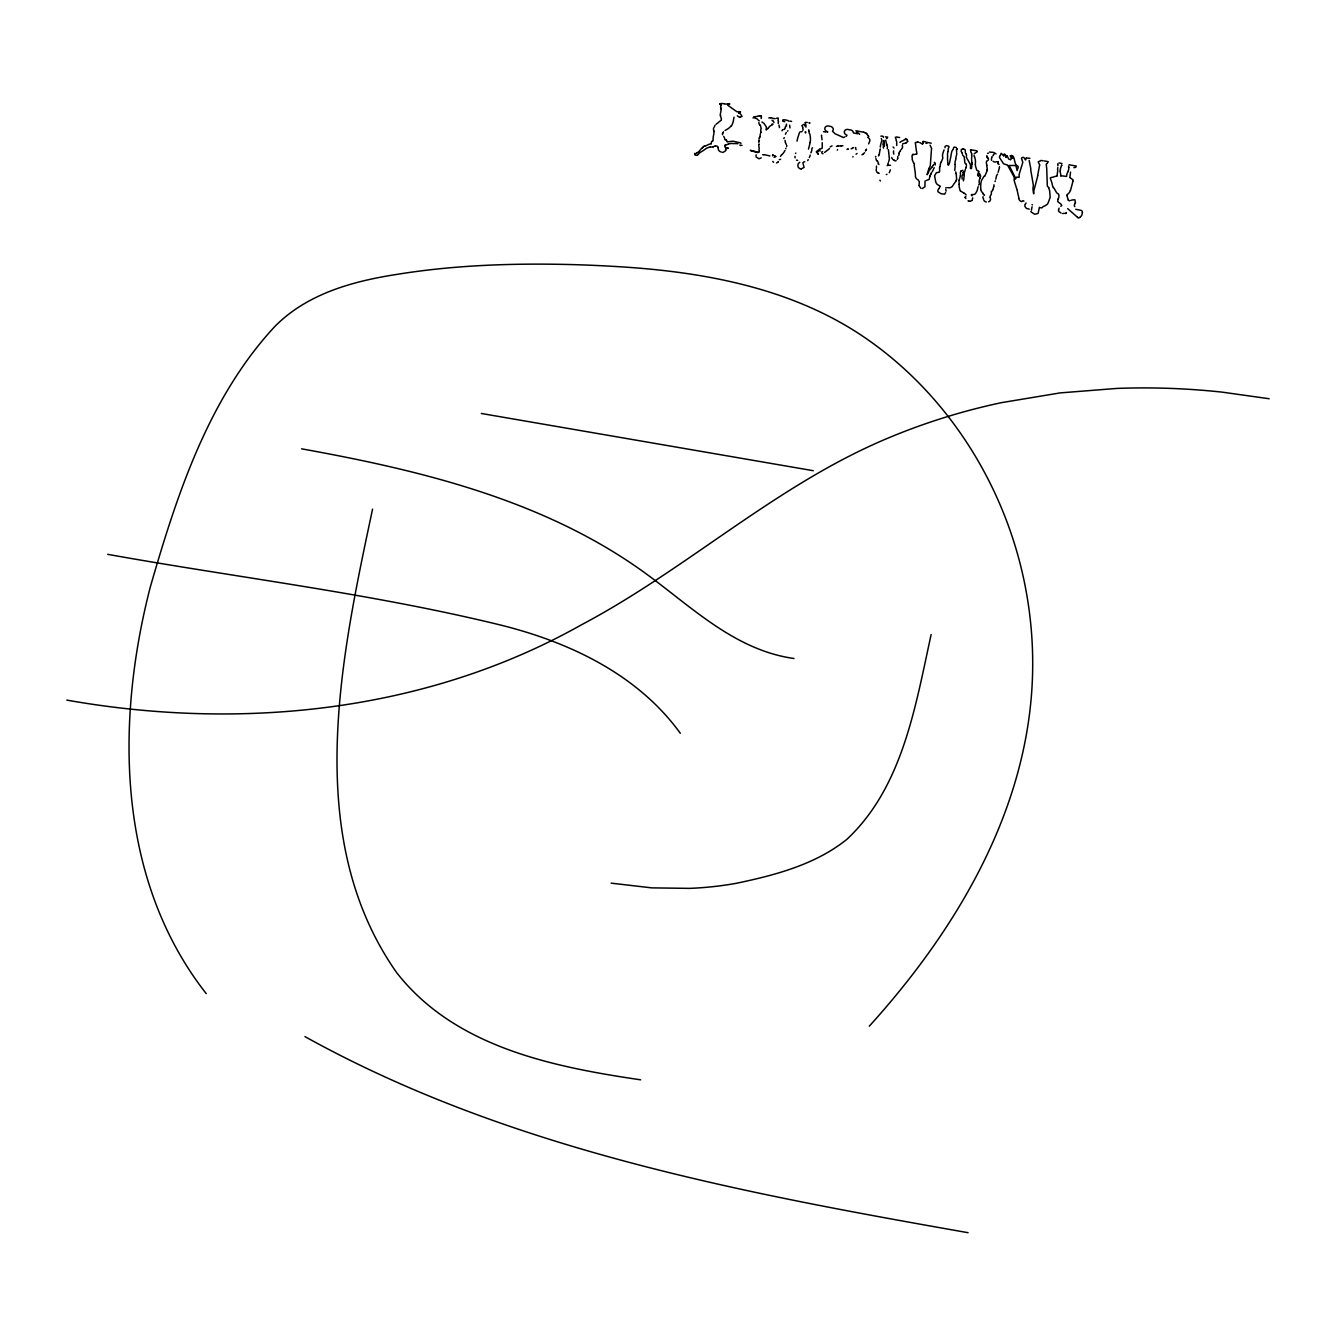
<?xml version="1.0" encoding="UTF-8"?>
<svg xmlns="http://www.w3.org/2000/svg" width="1336" height="1336" viewBox="0 0 1336 1336"><rect width="100%" height="100%" fill="white"/><g stroke="black" fill="none" stroke-linecap="round" stroke-linejoin="round"><path stroke-width="1.5" d="M805.241 122.728L805.458 123.831M897.809 156.462L897.775 158.416M932.829 165.998L931.943 167.05M964.241 157.581L964.425 158.951A8.15 6.88 18.1 0 1 964.492 159.736M995.804 179.174L996.589 175.55A14.379 12.124 19.7 0 1 997.224 174.599L997.641 174.064M962.204 179.141L962.154 178.122A2.973 2.522 18.6 0 1 962.003 177.504L962.003 176.97A11.506 9.736 18.2 0 0 962.02 176.536L962.003 175.985A1.737 1.47 18.5 0 1 962.087 175.367L962.421 175.166A2.522 2.121 18.4 0 0 962.972 174.615L963.139 174.231M960.317 176.235L959.749 178.072A12.258 10.371 18.1 0 1 959.565 178.957L959.164 179.842M914.125 164.996L915.11 171.609A6.496 5.494 17.4 0 0 915.21 172.311A3.49 2.956 17.2 0 1 915.277 172.995L915.527 177.187M964.759 171.91L964.759 171.843A5.144 4.342 18.6 0 1 964.842 171.258L964.859 171.192M782.712 120.941L783.247 121.359A5.945 5.027 13.4 0 0 784.366 121.509L784.816 121.593M842.899 145.674L841.546 145.874M1060.133 171.025L1060.383 170.073M1082.427 212.374L1082.427 212.307A2.889 2.438 21.7 0 0 1081.542 210.487L1075.764 209.284M917.598 141.867L918.583 142.134M980.707 189.862L981.442 191.248A8.283 6.997 19.3 0 0 982.712 192.952L982.962 193.085M883.43 147.094L883.43 147.294A4.509 3.824 16.3 0 0 883.48 148.129M1082.41 212.691L1082.41 212.624A12.241 10.321 21.5 0 1 1081.809 214.996L1081.692 215.346A7.899 6.647 21.6 0 1 1080.173 217.083M883.43 147.027L883.447 146.709A5.928 5.01 16.1 0 0 883.413 146.175L883.296 145.34A6.914 5.845 16.4 0 1 883.246 144.472L883.263 144.171M929.906 176.068L929.906 175.985A7.699 6.53 17.5 0 1 929.839 176.536L929.155 179.475L926.165 180.51M1058.646 209.852L1058.646 209.769A5.344 4.509 21 0 1 1058.563 210.337A2.288 1.937 21.2 0 0 1058.513 210.837A1.737 1.47 21.2 0 0 1059.047 211.639L1059.131 211.739A5.511 4.643 21.2 0 0 1059.982 212.29L1060.066 212.34A4.943 4.175 21.2 0 1 1060.634 212.708L1061.068 213.042M919.051 185.303L919.335 182.03A1.687 1.436 17.4 0 0 919.085 181.345L917.748 179.475M993.984 184.769L993.951 185.37A7.816 6.596 19.2 0 1 993.75 186.539M720.655 106.412L720.638 106.796A3.006 2.538 11.8 0 0 720.655 107.615M822.241 142.735L822.208 148.196L819.736 149.281M931.877 167.267L929.572 170.073A3.624 3.073 17.5 0 1 929.338 170.507A9.035 7.632 17.4 0 1 929.038 170.924L927.267 174.532M1068.082 199.849L1068.082 199.465A2.021 1.703 21.2 0 0 1068.032 198.68A2.806 2.355 21.3 0 1 1067.631 198.095L1067.514 197.494A3.757 3.156 21.1 0 0 1067.314 196.759L1067.23 196.626A2.338 1.971 21.2 0 1 1066.896 195.49L1066.946 195.49M780.608 159.268L779.222 159.719M789.943 127.972L789.943 127.421A2.755 2.338 13.6 0 0 789.793 126.469M1059.114 208.132L1058.58 209.418M727.769 103.957L729.823 103.974L728.22 104.943M880.274 149.014L880.274 148.981A4.158 3.524 16 0 1 880.157 149.749L880.073 149.999A11.055 9.352 16.5 0 0 879.923 150.567L879.355 153.59A7.281 6.179 16 0 1 879.005 154.692L878.854 155.026M1074.845 206.629L1074.261 205.694A4.008 3.373 21.6 0 1 1074.595 204.375L1074.628 204.274A8.684 7.315 21.7 0 1 1075.113 203.456M714.409 126.987L714.409 126.92A4.025 3.423 11.7 0 1 715.061 125.25M794.987 156.345L795.02 156.98A1.904 1.62 14 0 0 795.12 157.815M883.263 144.121L883.397 140.948M821.59 136.138L821.59 136.289A4.208 3.574 14.6 0 0 821.59 137.14A4.192 3.54 14.4 0 1 821.757 137.625L821.857 138.176A7.031 5.962 14.4 0 1 821.907 138.744A3.123 2.655 14.6 0 0 822.007 139.528L822.158 139.762M971.656 154.358L971.656 154.358A5.043 4.242 18.3 0 0 971.623 153.256M1011.285 155.393C1015.61 155.477 1013.389 164.963 1017.948 166.148A5.828 4.893 19.6 0 1 1018.115 167.551L1017.097 170.59L1016.028 165.948A4.96 4.175 19.6 0 0 1015.043 165.48L1009.114 165.514L1015.009 176.97A5.077 4.275 19.6 0 1 1015.16 177.688L1015.16 178.222M720.421 115.096L720.438 114.996A4.676 3.958 11.9 0 0 720.488 115.981M893.483 153.289L893.867 154.108M986.786 170.791L986.803 170.691A9.385 7.916 18.8 0 1 986.452 172.261L984.782 176.352M940.143 166.582L940.293 164.796A10.387 8.784 18.1 0 1 941.229 161.873M919.018 185.671L920.855 188.276M1060.433 170.006L1060.417 169.756A5.928 4.96 20.8 0 1 1060.367 169.188M955.791 158.683L955.824 158.316A14.896 12.558 18.5 0 1 956.142 156.629L956.376 155.727A8.317 7.014 17.9 0 0 956.726 153.289M721.223 109.435L720.471 113.493A7.732 6.546 11.9 0 0 720.338 114.545M980.474 175.601L979.705 173.864A7.298 6.162 18.8 0 0 978.971 173.229L978.703 173.096M1017.18 190.38L1018.299 195.574A27.405 23.213 19.5 0 1 1018.583 196.743L1018.8 198.079M805.842 131.98L805.825 132.08A14.212 12.041 14.5 0 0 805.742 132.782M1069.869 177.204L1070.57 172.027M894.318 160.353L894.586 160.671A1.703 1.436 16.6 0 0 896.122 160.671M1014.241 180.861L1016.779 188.994A22.495 19.038 19.5 0 1 1017.047 189.545L1017.18 189.829M1014.191 180.16L1014.224 177.187L1007.511 165.079A12.558 10.571 19.5 0 0 1006.91 164.879A15.882 13.393 19.5 0 0 1006.258 164.695A6.88 5.778 19.4 0 1 1005.741 164.528L1004.154 163.994A8.768 7.365 19.3 0 1 1003.486 163.693L999.328 157.247L1000.146 155.51M956.593 179.208L956.442 176.653A8.734 7.381 18.5 0 1 956.376 175.901L956.376 175.751A10.371 8.784 18.1 0 0 956.359 175.183A4.977 4.208 18.2 0 0 956.058 174.131A1.737 1.47 18.3 0 1 955.941 173.663M954.756 170.423L955.106 166.416A19.773 16.717 17.7 0 0 955.106 164.796L955.09 164.578M733.28 121.559L733.347 120.975A25.852 21.894 12.8 0 1 733.414 120.474L733.748 118.537A8.066 6.83 12.3 0 1 734.032 117.368L734.115 117.267M952.785 149.966L952.067 150.918A5.294 4.459 18.1 0 0 951.783 151.603L951.165 154.408A7.882 6.63 18.2 0 0 951.098 155.36L949.445 163.309M935.117 165.013L935.133 164.946A8.367 7.081 17.9 0 1 935.367 163.743L935.4 163.71M1057.761 163.743L1057.745 163.794A1.971 1.653 20.6 0 0 1057.761 164.512M1066.996 195.24L1066.996 195.19A1.987 1.67 21.2 0 1 1067.314 194.304L1067.598 194.254A9.769 8.216 20.9 0 0 1070.353 190.463M784.833 128.223L784.833 128.306A3.657 3.09 13.4 0 1 784.382 129.458M905.29 138.977L905.691 138.593A1.703 1.436 16.7 0 1 907.06 139.862M725.632 149.899L725.648 148.647L727.97 148.246M893.634 150.901L893.533 151.686A4.158 3.524 16.6 0 0 893.533 152.772M959.098 184.335L959.198 183.516A3.474 2.939 18.4 0 0 959.148 183.015L958.931 180.36M1007.311 155.978L1005.808 155.41M797.041 141.148L797.091 140.864A15.932 13.51 14.4 0 1 797.241 140.013L797.559 138.727A25.467 21.593 14.6 0 1 797.909 137.474L799.112 133.65A6.88 5.828 14.1 0 1 800.281 131.713L800.331 131.696M827.318 132.464L827.752 131.746A3.423 2.906 14.7 0 1 824.913 127.889A3.423 2.906 14.7 0 1 829.456 126.235A3.423 2.906 14.7 0 1 832.478 131.279L834.132 132.765A3.841 3.24 14.9 0 0 834.933 133.683L843.5 137.541L844.886 136.923M1057.828 167.451L1057.561 169.238M759.165 139.028L759.299 138.109M913.123 154.776L916.713 153.924M917.582 142.084L915.795 142.601M978.152 186.656L977.752 188.025A8.333 7.047 19.2 0 0 977.601 188.71L977.551 189.094A13.51 11.439 18.6 0 1 976.583 191.716L975.414 193.67A2.989 2.522 18.9 0 1 973.894 194.471L972.558 194.522A7.849 6.663 19.1 0 0 971.656 194.622L971.422 194.655M805.925 127.171L805.942 127.07A4.659 3.941 13.9 0 0 805.975 126.102A4.258 3.607 14.2 0 1 805.825 125.567L805.792 125.35M978.086 174.966L978.069 175.033A5.695 4.81 19 0 0 978.019 175.5M779.523 126.786L779.305 127.688M978.002 175.834L977.585 175.033A5.661 4.793 18.7 0 0 977.785 174.532L977.885 174.047A8.383 7.064 19 0 1 978.553 172.21A1.77 1.503 18.8 0 0 978.82 171.342M1005.741 155.544C1007.478 161.739 1004.087 150.467 1004.021 155.026M756.126 154.792L756.009 155.894M923.009 141.382L926.115 141.967M880.441 146.041L880.374 146.459A8.083 6.83 16.3 0 0 880.307 147.11M1015.26 179.224L1016.395 177.454M880.491 145.691L880.624 144.923A14.245 12.041 16.5 0 1 880.758 144.371L881.793 140.547M931.225 143.202L927.351 142.401M1072.841 181.162L1072.775 181.596A36.172 30.394 20.2 0 1 1072.324 183.65L1070.871 189.111A28.423 23.898 20.5 0 1 1070.537 190.28L1070.47 190.497M810.501 139.829L810.034 142.551M786.47 124.164L786.47 124.114A2.588 2.188 13.6 0 0 786.42 124.849M809.967 142.935L809.616 144.839A18.504 15.698 13.8 0 1 809.466 145.407L808.497 149.064M966.496 165.53L966.112 167.184A3.641 3.073 18.4 0 1 966.028 167.651M1047.19 163.376L1048.242 161.673L1044.435 160.938M759.032 152.404L759.082 151.436M902.385 145.023L902.351 145.223A2.121 1.787 16.7 0 0 902.385 145.707L902.451 146.676M866.463 149.081L865.995 150.216M899.946 151.352L900.748 149.983M963.857 172.01L963.507 172.945M998.109 172.311L999.412 167.818M804.99 124.916L804.94 125.15A6.062 5.127 13.9 0 1 804.74 125.834M895.304 137.224L896.289 139.996A7.098 5.995 16.7 0 0 896.322 140.497M931.142 634.55C915.444 705.892 902.869 786.787 847.024 839.208C815.595 864.542 775.231 875.147 736.437 883.28A321.508 296.191 12.7 0 1 689.677 888.373L651.768 887.872L611.17 883.146M865.494 151.102L865.544 150.901A1.687 1.436 15.8 0 1 865.828 150.183M723.411 131.796L723.327 132.264A1.837 1.553 11.8 0 1 722.993 133.016L722.86 133.082M965.126 170.273L965.177 170.089A2.956 2.488 18.4 0 0 965.243 169.538M977.267 151.836L975.614 152.721A1.937 1.637 18.5 0 1 974.712 153.323L974.228 153.74M372.56 509.133C340.847 658.364 301.886 837.488 396.575 972.524C454.657 1047.073 552.286 1066.796 640.612 1079.822M1057.945 199.081L1058.346 198.446A3.039 2.555 20.9 0 0 1058.88 197.043L1058.88 195.858A1.987 1.67 21 0 1 1059.014 195.34L1058.446 194.004A5.561 4.676 21 0 1 1057.811 193.636L1057.411 193.386A2.989 2.522 20.9 0 1 1056.776 192.818L1056.024 191.733A32.131 26.92 21.4 0 1 1055.407 190.597L1054.238 188.51A7.047 5.928 20.7 0 0 1053.636 187.758L1053.436 187.524M817.315 152.17L817.532 151.836A4.459 3.791 14.7 0 1 819.319 150.667L820.321 150.985M962.454 153.991L962.054 153.072M883.363 137.324L883.23 136.556M930.858 174.097L930.875 174.031A2.806 2.371 17.8 0 1 931.159 173.396M979.956 177.888L979.973 177.838A4.008 3.39 18.8 0 1 979.772 178.439M931.86 172.144L931.326 172.962M890.277 169.822L890.177 170.273A8.934 7.582 16.4 0 1 889.776 171.542L889.576 171.927A8.333 7.081 16.8 0 0 889.225 172.761L889.225 172.761M713.641 127.889L713.608 127.972A6.112 5.177 11.8 0 0 713.524 129.392L713.558 129.609A23.196 19.689 12.2 0 0 713.691 130.494L713.791 131.078M964.241 174.699L964.258 174.615A2.922 2.472 18.4 0 0 964.291 174.047L964.291 173.997A3.757 3.173 18.6 0 1 964.325 172.812M901.566 149.365L901.616 149.114A2.037 1.72 16.7 0 1 902.318 148.129L902.618 147.027M962.722 172.528L963.824 171.81M934.181 167.668L933.363 169.438A7.198 6.095 17.5 0 1 933.062 170.173L932.495 171.225M807.746 160.621L807.762 160.587A2.138 1.82 14.4 0 1 808.046 159.903L808.28 159.702M930.658 174.565L930.708 174.415A2.839 2.405 17.6 0 1 930.424 175.033A5.411 4.592 17.8 0 0 930.14 175.534L930.023 175.767M732.963 122.344L732.913 122.511A12.508 10.604 11.8 0 1 732.328 124.081L732.195 124.348A6.429 5.461 12.3 0 0 731.894 125.066A1.987 1.687 12 0 1 731.41 125.851L731.343 125.834M1060.433 168.804L1060.684 167.885A15.832 13.243 21.1 0 1 1060.918 167.15L1061.218 166.349A10.738 8.985 20.9 0 1 1061.586 165.53M1050.363 177.822L1050.347 178.306A13.41 11.239 20.8 0 0 1050.898 179.993L1051.198 180.778A23.063 19.439 20.2 0 1 1051.966 183.149L1052.3 184.618A10.888 9.152 20.9 0 0 1053.302 187.558M971.99 164.244L971.94 164.428A9.001 7.598 18.8 0 0 971.723 165.998L971.74 166.265A12.942 10.922 18.3 0 1 971.606 167.902L971.372 168.62A5.645 4.76 18.6 0 0 970.771 168.486M998.359 162.073L998.025 163.176M993.733 186.589L993.249 188.409A7.899 6.68 19.2 0 1 992.898 189.578M1010.567 159.752L1008.713 159.051L1007.327 156.329M928.821 168.47L929.438 167.601A13.126 11.105 17.2 0 0 930.307 165.564L931.459 149.398A16.583 13.978 17.9 0 1 931.626 148.43L930.056 145.207M997.875 163.643L999.061 164.495M991.73 157.564L991.913 157.013A3.056 2.572 19.1 0 1 992.08 156.629M876.316 169.088L876.266 169.221A2.822 2.405 16.3 0 0 876.149 170.006L876.165 170.089A3.858 3.273 16.3 0 0 876.399 171.041L876.55 171.325A7.164 6.079 16.1 0 1 876.817 172.06L877.852 173.012M989.959 196.843L990.21 196.175A4.726 4.008 19.5 0 1 990.494 195.641L990.694 195.357A5.528 4.676 19.2 0 0 991.429 193.319L991.329 192.117A1.837 1.553 19.4 0 1 991.446 191.516M995.37 180.811L995.337 180.878A4.008 3.373 19.2 0 1 995.036 181.529L995.003 181.579M888.323 162.691L888.039 163.593A15.28 12.959 16.1 0 1 887.605 164.679M868.617 143.87L869.485 141.85A7.348 6.212 15.6 0 0 869.853 140.514A3.006 2.538 15.7 0 0 868.851 138.226A3.858 3.256 15.7 0 0 867.648 137.274M965.627 168.62L965.694 168.436A8.868 7.482 18.7 0 1 965.911 167.902L965.928 167.868M899.228 152.805L899.278 152.688A6.229 5.26 16.8 0 1 899.679 151.82L899.813 151.636M1057.861 199.431L1057.795 201.619L1059.548 203.122A4.542 3.841 21.1 0 1 1060.5 203.707A10.204 8.601 21.1 0 1 1061.135 204.408L1061.786 205.56L1060.817 206.262M988.222 160.153L988.473 159.452A11.005 9.268 18.7 0 0 987.905 157.748L987.855 157.715M1026.098 202.972L1025.363 204.074M738.775 111.589L740.545 111.907L739.175 112.808M863.24 153.974L861.97 154.809M961.469 149.766L961.352 150.233A6.012 5.06 18.3 0 0 961.269 151.486M1068.282 170.724L1068.349 170.59A7.966 6.663 20.7 0 0 1068.666 167.451M878.704 155.36L878.721 155.327A4.559 3.858 16.3 0 0 878.52 155.928M963.34 173.997L963.39 173.613A2.789 2.355 18.5 0 1 963.456 172.995M864.576 152.705L863.44 153.757M979.772 178.439L979.188 180.778A32.181 27.221 18.1 0 1 979.088 181.512L979.255 183.149M803.704 161.957L804.806 161.706M1010.651 159.502C1013.005 158.066 1008.279 155.226 1011.118 155.794M888.69 161.456L888.724 161.389A5.227 4.425 16.3 0 0 889.091 160.32L889.091 160.12A4.142 3.507 16.6 0 1 889.192 159.652L889.258 159.452A4.025 3.407 16.4 0 0 889.392 158.683A5.561 4.709 16.3 0 0 889.358 158.099M949.195 163.777L949.061 164.027A13.093 11.055 18.4 0 0 948.727 164.762A18.47 15.598 17.5 0 1 948.543 165.213L947.909 164.779A8.183 6.914 18.2 0 1 947.792 163.944A7.114 5.995 18.2 0 1 947.792 163.126L947.591 160.086A11.79 9.937 18.2 0 1 947.525 157.815L947.625 156.663A7.615 6.429 17.7 0 0 947.608 156.028L947.575 155.544A10.17 8.567 18.1 0 1 947.525 154.759L947.541 154.475A9.803 8.267 17.6 0 0 947.558 154.041A3.423 2.889 17.8 0 0 947.508 153.59L947.959 151.619M1039.441 207.23L1038.172 213.092A3.724 3.156 20.7 0 1 1037.938 213.476L1034.782 214.244L1032.26 212.791M785.384 127.671L785.501 126.569M993.383 155.009L993.483 154.826A1.72 1.436 19 0 1 994.218 154.041M760.835 129.141L760.902 130.177M1026.081 158.216C1025.28 163.493 1025.096 155.176 1021.806 157.782A2.806 2.355 19.7 0 0 1021.522 158.483L1022.825 162.291L1019.101 174.565A2.054 1.72 19.8 0 1 1019.134 175.133L1019.168 177.287L1016.896 177.154M759.132 144.037L759.149 144.004A3.006 2.555 13 0 0 758.798 145.023L758.915 146.442A9.035 7.682 13.2 0 0 759.015 147.311L759.132 147.879A3.925 3.34 12.8 0 1 759.115 149.131L759.065 149.181A2.405 2.037 13 0 0 759.065 150.166L759.316 150.818M698.711 151.937L696.891 152.721M960.384 174.832L960.267 175.717M980.223 177.12L980.307 176.987A2.321 1.954 18.9 0 0 980.607 176.018M940.076 186.556L939.96 186.739A5.595 4.743 18.2 0 0 939.625 187.441L939.575 187.558A4.526 3.841 17.9 0 1 939.325 188.125M897.241 159.351L897.391 159.118A8.25 6.981 16.5 0 0 897.658 158.633M1040.861 160.42L1043.132 160.788M767.883 128.256L767.833 128.356A3.958 3.357 13 0 1 766.313 129.776M1060.918 175.884A4.225 3.54 20.8 0 1 1061.485 175.901L1061.886 175.901A17.902 15.047 21 0 1 1063.356 176.035L1066.562 176.435L1066.996 173.73A5.678 4.76 21 0 1 1067.464 172.728L1067.748 172.261A8.784 7.348 20.7 0 0 1068.366 171.008L1068.349 171.008M896.707 142.735L896.707 143.536A3.19 2.689 16.6 0 0 896.656 144.121L896.723 144.789A6.313 5.327 16.4 0 1 896.74 145.49M928.854 168.57L927.151 174.599M941.295 161.906L942.732 158.483A5.494 4.643 17.7 0 0 942.782 157.882L942.598 156.663A9.235 7.782 18 0 1 942.865 153.423L942.965 153.089A27.455 23.146 17 0 0 943.149 152.554L943.517 151.369A4.509 3.808 17.9 0 1 943.884 150.567L944.068 149.949M955.774 181.295L952.134 186.606A6.446 5.461 18.2 0 1 950.497 187.541L949.712 187.775A1.954 1.653 18.3 0 1 949.195 187.791L947.875 187.641M1066.412 212.758L1066.445 212.691A3.039 2.572 21.3 0 1 1065.644 213.443M785.384 134.235L785.434 134.168A4.275 3.624 13.5 0 0 785.702 133.65L785.835 133.349A2.772 2.355 13.6 0 1 786.336 132.581M899.896 142.384L901.266 141.382A10.07 8.5 16.4 0 0 901.9 141.098L902.652 140.764A7.281 6.129 16.5 0 0 903.286 140.447L904.121 139.979A2.171 1.837 16.7 0 1 904.639 139.846L905.24 139.612M939.475 171.643L939.742 170.808A4.943 4.175 17.8 0 0 939.542 170.106L939.676 168.536A2.505 2.121 17.9 0 1 939.475 167.969L939.826 166.716M784.315 137.641L784.249 137.725A2.956 2.505 13.6 0 0 783.831 138.56M829.489 148.513L829.222 148.797A23.931 20.257 14.3 0 1 828.704 149.231L826.717 150.801A11.974 10.154 14.5 0 1 826.065 151.285A5.845 4.96 14.9 0 0 825.364 151.803A4.76 4.041 14.6 0 1 824.83 152.237L824.562 152.421M979.438 184.067L978.637 185.069M783.865 152.337L783.28 153.156A7.465 6.346 13.4 0 1 782.078 154.458L781.861 154.609M971.923 200.584L970.971 200.968M760.852 132.231L760.769 132.481A5.26 4.459 13 0 0 760.769 133.032M809.265 157.548L809.299 157.498A4.659 3.958 14.2 0 0 809.733 156.596A8.166 6.931 14.1 0 0 810.184 155.076M1075.881 167.184L1075.129 167.484A2.154 1.804 21 0 0 1073.877 167.701M778.287 161.723L778.303 161.689A2.722 2.321 13.5 0 1 777.585 162.374A3.691 3.14 13.6 0 0 776.817 162.792L776.533 162.975M996.038 153.907L993.951 152.538A5.511 4.643 19 0 0 992.848 152.371L992.481 152.354M984.064 176.202L981.826 179.942A9.252 7.816 19.2 0 0 981.426 180.844A15.832 13.377 19.4 0 0 981.225 181.529L981.108 181.997A16.466 13.911 19.4 0 0 980.824 183.867L980.724 185.504A17.852 15.08 19.5 0 0 980.707 186.773L980.774 188.075A11.139 9.435 18.8 0 1 980.758 189.428M939.058 188.476L938.941 188.626A1.837 1.553 18.1 0 0 938.457 189.445M991.496 191.532L992.08 190.981A4.158 3.524 19.3 0 0 992.765 190.146M698.895 151.686L698.945 151.603A21.493 18.303 10.7 0 0 699.53 150.851L701.35 148.63A4.893 4.175 11.4 0 1 702.018 148.129L702.118 148.062M869.285 1026.182C954.154 932.428 1024.311 816.313 1031.993 687.272A458.599 427.32 7.8 0 0 1026.616 593.902C1008.396 489.494 947.942 391.849 858.764 333.566C787.271 287.056 700.999 271.559 617.199 266.599A1629.786 1480.271 -81.7 0 0 569.069 264.511C511.404 263.159 453.438 265.163 396.441 274.464C352.303 281.311 306.395 294.004 274.314 327.036C208.049 398.746 176.786 495.255 150.233 587.255C115.481 722.191 116.566 879.338 206.228 993.617M698.227 154.408L698.06 154.592A2.973 2.538 11.2 0 1 697.509 154.943L697.509 154.943M948.142 151.469L948.209 148.814A2.906 2.438 17.9 0 1 948.426 148.279L948.56 148.012A2.488 2.087 17.8 0 0 948.894 146.376M1040.644 160.721L1038.289 161.756A3.991 3.357 20.2 0 0 1038.473 162.608L1039.759 164.879A6.396 5.377 20 0 1 1039.441 165.965L1037.755 175.166M725.081 130.477L726.684 129.525A20.925 17.719 11.6 0 0 728.905 128.106L729.172 127.838A30.361 25.685 11.3 0 0 730.391 126.72L731.026 126.102M698.461 154.141L698.644 153.941A12.458 10.621 11 0 0 699.029 153.523A2.455 2.087 11.2 0 0 699.329 153.089L700.682 152.104A17.485 14.88 11 0 0 701.701 151.552A40.097 34.035 10.6 0 0 703.07 150.684L705.842 148.764A6.53 5.561 11.3 0 0 706.51 148.246L708.915 147.327M823.076 153.673L822.007 153.523M886.436 138.643L886.486 138.577A1.904 1.62 16.3 0 1 887.238 138.243L887.288 138.226M972.14 200.316L972.725 197.845M857.011 153.473L856.927 153.54A2.872 2.438 15.5 0 1 856.042 154.174M799.763 162.274C796.34 164.077 797.792 169.405 801.483 168.854M1029.138 160.403L1030.807 168.703A1.987 1.67 20 0 1 1030.674 169.639L1033.296 184.852A2.989 2.522 20.2 0 1 1033.329 185.504L1033.062 187.374A56.813 47.678 21.7 0 0 1032.995 189.762L1033.663 193.803L1033.813 190.781A3.156 2.655 20.4 0 1 1034.031 190.063L1037.838 175.567M939.141 172.144L937.755 172.511M716.113 124.281L716.313 124.098A3.808 3.223 11.7 0 1 716.931 123.58L717.031 123.547A5.077 4.309 11.6 0 0 717.649 123.112L718.918 121.96A17.001 14.429 12.1 0 1 720.071 121.108L720.405 120.858A6.73 5.695 11.6 0 0 721.24 120.19L721.407 118.587A11.389 9.636 12 0 1 720.538 115.981M780.441 156.362L781.493 154.909M978.804 176.135L979.037 175.934A3.841 3.24 18.8 0 0 979.238 175.317L979.021 174.599M703.471 146.893L702.986 147.344A6.73 5.728 11.2 0 1 702.151 148.079M758.013 116.015L759.549 115.865M956.893 149.198L956.943 149.148A2.555 2.154 18.1 0 0 956.492 149.599M1046.89 163.66L1046.756 163.777A5.979 5.01 20.5 0 0 1046.222 164.311L1046.589 167.534A4.626 3.874 20.3 0 1 1046.706 168.219L1047.307 185.236A23.063 19.422 20.1 0 1 1047.374 186.088L1047.825 186.789A5.411 4.559 20.6 0 1 1048.459 187.224L1048.793 187.658M852.518 148.196L852.602 148.112A2.271 1.92 15.5 0 1 853.537 147.661L853.687 147.678M711.954 141.315L711.804 141.482A4.041 3.44 11.7 0 0 711.387 142.368A5.979 5.077 11.8 0 0 711.203 143.219L711.236 143.687M1000.413 155.293L1001.132 153.323L1002.969 154.993M760.251 133.951L760 136.957M761.253 157.832L759.015 158.784L756.109 157.013M1026.349 157.949L1029.889 158.316M1063.64 213.359L1062.621 213.576M1041.779 207.798L1040.076 207.664M933.697 164.328L933.279 165.347M953.887 147.311L953.42 148.329A3.307 2.789 17.9 0 1 953.186 149.164M937.872 190.096L937.939 191.749L940.394 193.302A6.914 5.862 18.2 0 0 941.295 193.787L944.602 194.171L945.587 192.668M810.852 152.788L811.152 152.471A2.104 1.787 14.4 0 1 811.219 152.003L811.62 150.968A4.459 3.791 14.3 0 0 811.854 149.882L811.854 149.281A5.344 4.542 14.5 0 1 812.004 148.329A4.409 3.741 14.5 0 1 812.455 147.728M905.908 143.036L904.071 143.453A2.856 2.405 16.8 0 0 903.42 143.687L902.735 143.703M1065.577 213.493L1064.475 213.343M925.965 143.436L927.017 143.136M821.573 152.254L821.874 152.12A2.421 2.054 14.6 0 0 822.542 151.486M968.917 201.202L967.999 200.901M961.369 170.874L961.452 170.824A5.494 4.643 18.5 0 1 961.97 170.641L962.955 170.307M898.744 155.444L899.178 154.358A1.737 1.47 16.7 0 1 898.894 153.222M1032.093 206.763L1031.542 209.318A6.78 5.728 20.4 0 1 1031.442 210.203M832.061 145.891L830.925 146.476A9.836 8.35 15.1 0 0 830.207 146.893M836.503 146.426L837.405 146.142M906.276 142.835L907.829 141.399M695.872 153.456L696.089 153.373A1.937 1.653 11.2 0 0 696.724 153.089M913.072 154.091L912.538 154.709A6.914 5.845 17.2 0 0 912.354 155.11L911.954 156.095A2.839 2.388 17.1 0 0 912.087 156.679L912.271 158.617A34.97 29.559 18 0 0 912.121 159.401L913.557 162.858M965.343 197.227L965.444 197.177A2.555 2.171 18.7 0 0 965.778 196.442M1041.996 207.614L1043.7 206.212A5.578 4.709 20.7 0 0 1044.552 206.095L1047.374 204.241A4.843 4.091 20.7 0 0 1047.858 203.439L1048.459 202.053A17.134 14.445 21.3 0 1 1048.743 201.252L1049.996 197.828A8.968 7.548 20.6 0 0 1050.163 197.244L1049.662 190.747A17.251 14.546 20.4 0 0 1049.228 189.595L1048.81 187.925M763.992 154.592L769.887 155.945M970.721 149.749L970.487 150.083A10.037 8.433 18.6 0 0 970.821 151.653A2.021 1.703 18.4 0 1 970.905 152.12L971.489 153.005M725.431 145.173L725.481 145.156A2.154 1.837 12 0 1 724.613 145.373M819.486 149.248L816.279 151.753L818.1 154.174M758.965 122.411L758.848 123.079A3.24 2.739 12.7 0 1 758.998 123.496L759.048 123.663A3.307 2.789 12.9 0 0 759.8 124.966L759.867 124.966M887.004 174.331L886.77 174.415A3.624 3.09 16.5 0 1 886.302 174.548M711.153 143.804L710.468 143.937A15.631 13.343 11.7 0 0 709.616 144.121A3.774 3.223 11.6 0 0 709.065 144.288L706.544 145.474A37.408 32.014 12.1 0 0 705.859 145.808L705.375 146.075A4.008 3.407 11.4 0 1 704.656 146.392M818.35 154.174L818.183 153.256M709.332 147.194L709.466 147.16A6.329 5.394 11.6 0 1 710.168 146.96M963.089 148.713L965.16 149.715A17.585 14.813 17.9 0 1 965.243 150.25A7.715 6.496 18.1 0 1 965.327 151.369L965.31 151.502A4.342 3.657 18.4 0 0 965.744 153.556M847.759 149.164L847.759 149.164A4.175 3.524 15.2 0 1 847.024 149.365L846.974 149.348M841.279 145.908L841.313 145.908A8.367 7.081 15 0 1 839.275 145.958A2.772 2.355 15.1 0 0 838.657 145.991M725.832 145.039L725.916 145.023A7.181 6.112 11.9 0 0 726.751 144.722L726.934 144.622A6.58 5.611 12.2 0 1 728.12 144.188M1057.043 176.152L1056.793 176.185A11.556 9.703 20.9 0 0 1054.555 176.586L1053.687 176.92A8.601 7.214 20.5 0 1 1052.551 177.237L1051.682 177.404A12.742 10.705 20.8 0 0 1050.998 177.571L1050.931 177.604M763.658 154.776L762.639 154.742M801.149 168.937L804.088 167.434L802.852 162.641M969.084 201.118L970.187 201.218M888.407 165.313L890.461 165.263M742.064 145.407L741.363 145.307M888.139 165.397L888.073 165.413A4.492 3.808 16.4 0 1 887.137 165.581M728.487 143.971L728.638 143.937A6.964 5.928 12.2 0 1 729.539 143.754L730.408 143.637A5.928 5.027 12.1 0 0 731.126 143.503A2.321 1.971 12.2 0 1 732.312 143.47A4.793 4.075 12.2 0 0 733.831 143.587L734.833 143.57A14.963 12.759 12.3 0 1 736.704 143.603L737.94 143.703M774.062 157.297L774.279 157.231A5.628 4.776 13.3 0 0 775.915 156.629M727.352 141.917L727.385 141.9A5.895 5.01 12.1 0 1 728.053 141.783L731.293 141.382A8.751 7.448 12.2 0 1 733.531 141.265L733.765 141.365A13.41 11.423 12.2 0 1 734.349 141.482L738.891 142.518M996.439 161.706L996.639 161.723A2.822 2.371 19.1 0 0 997.558 161.723L997.608 161.673M1029.271 209.134L1026.699 208.483A2.138 1.804 20.4 0 1 1026.248 208.216L1024.929 206.462A3.273 2.772 20.4 0 1 1024.862 205.878A6.647 5.611 20.5 0 1 1025.146 204.475M772.141 124.098L773.076 124.215M1071.272 200.233L1071.572 200.166A6.947 5.845 21.2 0 0 1072.424 199.932L1074.912 199.782L1075.346 202.187A3.44 2.906 21.5 0 0 1075.313 202.705M838.323 146.058L838.206 146.075A2.255 1.904 15 0 1 837.405 146.158M727.619 104.175L725.682 104.058A7.766 6.563 11.8 0 0 724.546 103.824M937.154 172.561L936.87 172.594A2.054 1.737 17.8 0 0 936.386 172.745L934.549 175.734A5.027 4.258 17.7 0 1 934.666 176.252L935.517 180.828A26.47 22.395 18.5 0 0 935.668 181.529L935.784 181.997A5.177 4.375 18 0 0 937.521 184.585L939.425 185.704A11.289 9.602 17.9 0 1 940.043 186.138L940.243 186.272M945.654 187.858L946.172 187.842A9.419 7.983 18.1 0 0 946.74 187.842M736.988 111.589L737.856 111.89M712.238 141.315L713.123 140.764A8.183 6.964 11.4 0 0 713.09 140.247L713.073 139.929A21.576 18.337 12.2 0 1 713.29 136.689L713.691 134.552A15.297 13.009 11.2 0 0 713.925 131.078M885.35 136.806L887.772 137.14M777.919 118.119L776.433 118.269M722.358 152.421L722.559 152.387A4.843 4.125 11.9 0 0 723.795 151.92L724.095 151.77A4.409 3.757 11.9 0 0 725.966 150.033M715.294 146.041L716.196 146.025A3.307 2.822 11.8 0 1 717.065 146.075L717.933 147.177M1071.338 165.18L1076.315 166.048M753.087 118.052L753.738 116.85L757.562 116.416M808.948 122.895L808.915 122.895A2.722 2.305 14.1 0 1 809.85 123.012L810.034 123.079M710.585 146.927L711.27 146.943A5.878 5.01 11.6 0 0 713.173 146.927M922.241 143.987L919.803 142.601M761.353 115.831L761.002 115.798A3.44 2.906 12.8 0 1 760.418 115.898L759.95 115.865M864.96 132.798L865.06 132.798A2.956 2.488 15.6 0 1 865.912 133.032M801.867 125.734L803.537 124.448A5.311 4.492 14 0 1 804.105 124.482L804.422 124.515M989.508 152.02L991.98 152.321M922.708 143.971L923.376 142.818M788.808 121.192L788.323 120.941A2.054 1.737 13.5 0 0 787.555 120.44L787.438 120.407A10.12 8.567 13.5 0 0 786.62 120.19L785.785 120.006A6.279 5.311 13.5 0 0 782.812 119.923L782.746 120.574M786.67 125.885L785.468 126.235M739.326 142.585L739.459 142.601A3.674 3.123 12.4 0 1 740.645 143.036L741.012 143.403M66.8 700.097C240.497 730.909 426.201 712.272 581.494 624.78C685.034 570.054 772.475 488.508 880.257 441.431A747.075 673.461 50.4 0 1 1001.449 402.654L1060.149 392.901L1116.846 388.425A794.703 715.445 52.2 0 1 1221.989 392.116L1269.2 398.746M899.696 137.541L897.04 137.09A10.404 8.751 16.4 0 1 896.389 136.957M694.987 155.093L696.24 155.243A2.221 1.887 11.2 0 0 697.041 155.293M724.079 103.774L723.544 103.69A7.315 6.179 11.8 0 0 719.737 103.807M725.381 147.478L728.187 148.046M107.682 554.34C238.125 577.753 370.206 593.251 499.096 624.68C568.435 641.681 637.439 674.012 680.325 733.297M968.082 1232.694C741.363 1192.697 508.465 1149.528 304.942 1036.602M894.235 160.103L893.083 159.635A1.67 1.419 16.6 0 1 892.615 159.201L892.481 159.034M481.327 413.475L813.273 470.706M1058.997 162.942L1061.97 163.493M1069.101 164.729L1070.353 164.963M971.055 149.799L975.898 150.651A13.444 11.323 18.6 0 1 976.499 150.768L977.317 151.335M946.155 145.691L948.293 146.075M954.505 147.177L956.376 147.494M882.912 136.289L881.426 136.022A2.605 2.204 16.1 0 0 880.892 136.222M879.055 173.313L879.121 173.329A2.588 2.204 16.3 0 1 878.453 173.162M922.224 188.593L924.929 186.756L925.046 181.011M301.602 448.829C419.22 470.055 539.928 499.096 639.209 568.819C687.856 603.02 732.245 649.814 793.968 658.498M797.659 160.387L796.49 160.136M863.607 132.197L856.359 130.878A3.14 2.655 15.4 0 0 855.825 130.811M966.145 194.889L964.759 193.503M877.234 160.971L877.635 161.289A14.529 12.308 16.5 0 0 878.27 162.792A2.421 2.054 16.2 0 1 878.47 163.226L878.47 163.293M750.281 150.267L751.583 150.601M790.044 121.058L791.597 121.426M915.31 142.484L916.412 151.135A3.975 3.357 17 0 1 916.713 152.137L916.747 153.857M739.894 117.418L741.864 116.366M773.561 162.291L772.726 161.439M755.558 118.253L755.107 118.136A1.887 1.603 12.7 0 0 754.539 117.969M758.163 152.337L751.734 150.601M757.863 152.638L751.7 150.901M751.55 150.851L750.682 150.601M774.362 155.611L774.746 155.744A2.288 1.937 13.4 0 1 775.631 156.195M759.265 120.758L758.38 120.323M1057.511 169.872L1057.695 169.939A8.116 6.797 20.5 0 1 1057.711 171.158L1057.327 173.53A23.864 19.99 21.2 0 0 1057.244 175.617M970.454 168.419L970.387 167.868A4.559 3.841 18.5 0 0 970.554 167.033L970.554 166.048A9.402 7.932 18.3 0 0 970.52 165.397A3.808 3.206 18.5 0 0 970.387 164.779L969.819 163.493M763.09 122.778L763.123 122.795A2.906 2.472 12.9 0 1 764.008 123.463L766.129 126.603A2.288 1.937 13 0 1 766.296 127.154L766.229 129.675M726.183 140.146L725.732 139.963A2.188 1.854 12 0 1 724.78 139.478L724.78 139.061A6.446 5.478 11.8 0 0 724.529 138.025A14.362 12.224 11.6 0 0 723.895 136.689L723.728 136.389M736.654 111.589L729.59 106.546A32.398 27.271 12.4 0 1 728.12 105.394L727.803 105.06M738.725 112.959L738.691 112.925A1.804 1.52 12.2 0 0 739.159 113.226L739.225 113.259M876.884 160.838L876.616 160.587A5.778 4.893 16.3 0 1 876.299 159.969A9.051 7.665 16.4 0 1 876.015 158.884L875.932 158.483M913.857 163.025L914.425 164.194M1070.002 177.822L1070.737 178.239A11.523 9.669 21 0 1 1071.956 179.041L1072.207 179.241A9.769 8.166 21.1 0 0 1072.658 179.558L1072.708 179.592M756.126 118.503L756.176 118.537A3.09 2.605 12.7 0 0 756.877 118.804L757.195 118.971A2.138 1.804 12.7 0 1 757.562 119.355L757.746 119.555M740.495 145.524L740.511 145.541A1.971 1.687 12.4 0 1 739.944 145.006L739.977 144.973M1003.87 156.228L1003.336 155.343M993.032 161.238L993.617 161.606A3.44 2.889 19.1 0 0 995.42 162.057M718.133 147.277L718.25 147.712A3.173 2.689 11.9 0 0 718.2 148.263M1077.484 217.25L1077.551 217.284A2.004 1.687 21.7 0 0 1078.052 217.601M916.78 179.107L915.795 177.755M1068.232 200.066L1068.616 200.35A4.041 3.407 21.3 0 1 1069.017 200.667M772.525 120.657L771.974 120.19M1077.25 217.067L1067.648 208.6M965.761 163.66L965.928 163.81A3.624 3.056 18.4 0 1 966.329 164.178L966.446 164.345M960.567 190.998L962.02 191.95A23.029 19.456 18.7 0 0 963.49 192.768M894.051 147.995L893.099 146.993M719.753 104.208L720.137 104.475A8.467 7.148 11.7 0 0 720.605 104.676L720.789 104.742A1.703 1.436 11.7 0 1 721.356 104.976M724.63 145.591L725.047 146.91M935.3 163.276L934.666 162.675A1.754 1.486 17.6 0 0 934.265 162.341M825.481 132.147L824.663 131.746A2.071 1.737 14.6 0 1 823.494 131.613M778.354 123.396L778.136 123.046A4.025 3.407 13.4 0 1 778.37 122.027L778.404 121.96A1.971 1.67 13.3 0 0 778.554 121.459M880.424 180.978L880.391 180.928A3.323 2.822 16.5 0 1 879.906 180.26L879.89 180.21M855.658 147.478L855.725 148.129A4.676 3.958 15.6 0 0 855.691 148.713L856.142 149.699M1011.519 156.228L1011.987 157.615M801.683 131.863L801.717 131.897A1.72 1.453 14 0 1 802.201 131.362M759.132 141.082L759.165 141.115A2.488 2.121 13 0 0 758.848 142.468M1031.776 212.307L1030.791 211.539M868.801 136.556L868.016 135.52M867.715 135.17L867.548 134.953A5.444 4.592 15.8 0 1 867.114 134.351L866.997 134.118M978.62 171.325L977.752 170.774A9.435 7.949 18.8 0 1 976.883 170.34L976.449 169.288A26.937 22.779 18.1 0 0 975.781 167.05A5.661 4.776 18.8 0 1 975.464 165.864L975.414 164.578M956.376 150.033L956.492 150.283A13.143 11.072 17.8 0 1 956.643 151.636L956.659 151.686A2.405 2.021 18 0 1 956.509 152.271M695.121 154.241L695.154 154.275A5.711 4.86 11.3 0 1 694.653 153.506L694.603 153.356M984.515 195.306L983.981 194.538A3.507 2.956 19.2 0 1 983.48 194.638M965.995 153.891L966.279 154.358A2.388 2.021 18.3 0 1 966.479 154.892L966.496 155.961A10.972 9.252 18.1 0 1 966.379 156.429L966.295 157.063A2.188 1.854 18.4 0 0 966.629 157.782L969.619 163.092M907.662 141.098L907.578 140.981A2.973 2.505 16.8 0 1 907.344 140.564L907.177 139.862M971.973 195.908L971.723 195.457A2.989 2.522 19 0 1 971.439 195.039M961.436 151.836L961.987 152.705M778.253 118.286L778.103 120.223A2.538 2.138 13.3 0 0 778.337 121.058L778.303 121.075M762.088 121.91L762.138 122.027A6.396 5.411 12.7 0 1 762.205 122.494M964.124 156.679L963.874 156.395A8.3 6.981 18.4 0 1 962.621 154.993M964.859 197.277L965.895 198.53M945.671 189.495L945.821 189.862A2.305 1.954 18.2 0 1 946.005 191.182M896.74 141.85L896.723 141.816A9.686 8.183 16.3 0 0 896.506 141.132L896.372 140.748M1011.302 155.594L1012.17 156.329A3.724 3.123 19.5 0 0 1012.438 156.88L1012.688 157.681A12.158 10.204 19.2 0 1 1012.705 158.299L1012.17 158.032M983.613 199.715L983.563 199.147A2.421 2.054 19.2 0 0 983.212 198.346A1.937 1.637 19.3 0 1 983.096 196.676M974.512 156.963L974.478 156.863A5.928 4.993 18.7 0 1 974.044 155.293M720.705 107.615L720.872 107.999A5.478 4.626 11.6 0 1 721.34 109.418M761.42 115.898L761.269 117.05M805.541 124.198L805.625 124.465A4.108 3.474 13.9 0 1 805.742 124.933M987.137 156.913L986.987 156.412A3.023 2.538 18.9 0 1 986.836 155.56M1060.717 175.901L1060.7 174.431A6.463 5.411 20.6 0 0 1060.584 173.596L1060.149 171.509M887.071 145.323L886.87 144.689A69.889 58.7 17.8 0 1 886.386 143.102L885.651 140.263M972.023 162.725L971.957 162.491A11.256 9.469 18.8 0 1 971.689 160.754L971.623 159.318A23.647 19.89 19.1 0 1 971.656 158.116L971.74 157.164A11.323 9.536 18.2 0 0 971.723 156.011L971.723 156.011M975.297 164.295L975.313 163.476A10.838 9.152 18.4 0 0 975.464 161.706A18.22 15.364 18.2 0 0 974.579 156.947M821.556 135.688L821.556 135.738A3.607 3.056 14.6 0 1 821.49 135.253L821.49 135.136M960.534 174.064L960.517 173.997A4.91 4.158 18.5 0 1 961.185 170.757M881.292 138.46L881.309 138.51A3.423 2.889 16.2 0 0 881.56 139.245A1.67 1.419 16.1 0 1 881.827 139.812M785 140.38L785.418 142.401M883.964 140.38L884.165 141.766A46.593 39.462 15 0 1 884.382 143.503L884.449 144.472A9.302 7.866 16 0 1 884.415 145.09L884.365 146.325M986.653 164.929L987.337 169.371M986.753 165.43L986.335 162.491A6.329 5.327 19.1 0 1 986.319 161.89M889.308 157.765L889.225 157.231A16.333 13.811 16.9 0 1 889.108 156.446L888.891 154.141A17.535 14.83 16.9 0 1 888.874 153.306M1068.7 167.317L1068.716 167.451A3.44 2.889 20.9 0 1 1068.716 166.015M808.748 129.792A4.225 3.574 14.3 0 0 808.798 130.444L808.915 131.295M808.865 131.012L809.148 133.216M726.918 141.532L726.901 141.416A1.887 1.603 12 0 0 726.366 140.013M1018.867 198.463L1018.9 198.68A3.858 3.256 20.2 0 0 1019.084 199.381A2.655 2.238 20.2 0 0 1019.335 199.882L1019.502 200.133A3.607 3.039 20.2 0 0 1019.852 200.584L1021.272 201.586A2.538 2.154 20.2 0 0 1021.89 201.486L1023.025 200.617A7.732 6.53 20.3 0 0 1023.927 201.101M888.44 149.682L888.523 150.868A13.727 11.59 16.7 0 0 888.757 152.554M983.329 194.371L983.313 194.221A3.307 2.806 19.1 0 0 983.162 193.486M876.466 166.015L876.466 166.098A5.628 4.776 16.1 0 1 876.466 166.699A5.578 4.743 16.4 0 0 876.433 167.468L876.449 167.551A1.754 1.486 16.2 0 1 876.449 167.985M971.689 155.778L971.673 155.544A10.154 8.534 18.7 0 1 971.639 154.458M955.056 164.161L955.04 163.944A13.043 10.989 18.5 0 1 955.223 161.071L955.49 160.454A11.206 9.452 17.8 0 0 955.774 159.051M999.462 166.649L999.478 166.85A5.595 4.709 19.1 0 1 999.462 167.568M786.136 144.355L786.019 143.904A5.227 4.442 13.8 0 1 785.451 142.401M991.479 160.287L991.462 159.301A8.417 7.064 19.2 0 1 991.646 157.648M771.957 124.315L771.957 124.348A3.123 2.639 13.1 0 1 771.79 125.267M964.141 175.216L964.174 175.584A3.925 3.323 18.4 0 1 964.208 176.035L964.074 176.703A16.166 13.661 19 0 0 963.941 177.204A8.4 7.098 18.7 0 0 963.874 178.172L963.857 178.406A5.812 4.91 18.4 0 1 963.657 179.859A3.407 2.889 18.6 0 0 963.406 180.778L963.44 180.844M922.976 141.75L922.992 141.983A2.204 1.854 17.2 0 0 923.209 142.534M875.614 156.947L875.614 156.98A2.722 2.305 16.2 0 1 875.648 156.395M1080.256 217.15A2.655 2.238 21.7 0 1 1078.035 217.768M1075.397 202.705A1.87 1.586 21.4 0 1 1075.196 203.489M1069.485 200.751A4.392 3.691 21.4 0 1 1070.219 200.5M1072.891 181.162A3.023 2.538 21.2 0 1 1072.992 180.143M1061.803 164.862A2.188 1.837 20.6 0 1 1061.669 165.564M1057.912 164.996A4.275 3.574 20.5 0 1 1057.928 165.681M1011.302 156.379A3.29 2.755 19.4 0 1 1010.968 155.978M1032.511 204.826A5.11 4.325 20.5 0 1 1032.027 204.642M993.116 155.711A2.087 1.754 19 0 1 993.249 155.277M987.588 153.406A1.987 1.67 18.9 0 1 988.49 153.172M987.488 157.832A1.854 1.553 18.9 0 1 986.937 156.997M987.421 161.005A4.158 3.507 18.9 0 1 986.669 160.955M986.903 170.674A3.14 2.655 19.1 0 1 987.003 169.622M990.093 197.561A3.741 3.173 19.3 0 1 988.607 201.836M986.335 201.987A3.741 3.173 19.3 0 1 984.114 200.717M997.625 161.689A2.405 2.021 19.2 0 1 998.176 161.589M787.438 131.195A3.44 2.906 13.7 0 1 787.956 130.811M789.71 125.15A5.01 4.242 13.5 0 1 789.659 125.601M782.896 129.642A1.687 1.436 13.5 0 1 783.531 129.525M782.028 130.794A1.937 1.637 13.5 0 1 782.228 130.093M778.971 124.999A1.904 1.603 13.3 0 1 779.022 126.052M775.114 118.637A3.59 3.039 13.2 0 0 774.212 118.57L773.494 118.587A18.136 15.381 13 0 0 772.358 118.102L771.74 117.885A3.307 2.806 13.1 0 0 770.705 117.685M768.801 118.019A2.305 1.954 13.1 0 1 770.638 117.885M773.01 120.841A4.392 3.724 13.1 0 1 773.962 122.611M768.2 128.373A8.116 6.88 13.3 0 1 771.69 125.133M761.37 117.334A3.073 2.605 12.7 0 1 761.153 118.537M760 125.066A2.238 1.887 12.8 0 1 760.635 126.052L760.668 126.486A8.584 7.281 13.1 0 0 761.203 128.239M761.169 132.097A3.925 3.323 13 0 1 760.635 131.095M759.366 138.126A2.388 2.037 13 0 1 759.883 136.873M758.998 141.132A1.754 1.486 12.9 0 1 758.815 140.213M772.475 155.51A3.607 3.073 13.3 0 1 772.692 155.928M772.692 154.659A1.77 1.503 13.3 0 1 773.46 155.043M784.399 151.552A7.899 6.713 13.9 0 1 785.017 150.484M785.835 148.78A2.622 2.221 13.7 0 1 785.835 148.346M786.62 145.24A2.037 1.737 13.6 0 1 786.57 146.726M810.434 139.144A15.197 12.892 13.9 0 0 810.317 136.99L810.05 135.303A2.872 2.438 14.1 0 0 809.683 133.867M805.257 122.494A3.307 2.806 14.1 0 1 807.311 122.494M805.374 132.698A2.054 1.737 14.1 0 1 805.09 132.013M802.351 126.369A2.755 2.321 13.9 0 1 802.752 127.772M802.702 127.989A3.373 2.856 14.1 0 0 802.869 128.824A2.438 2.071 13.9 0 1 802.969 129.275A7.148 6.062 13.8 0 1 802.969 130.227M795.822 153.072A2.355 2.004 13.9 0 1 795.488 153.456M866.379 133.316A2.956 2.488 15.6 0 1 866.847 133.717M863.624 132.331A2.288 1.937 15.6 0 1 864.843 132.565M856.593 132.03A10.321 8.734 15.3 0 1 859.649 134.301M857.679 133.8A3.841 3.256 15.4 0 0 856.576 133.55L853.403 132.899A3.423 2.906 15.2 0 0 849.228 129.826A3.423 2.906 15.2 0 0 844.502 131.078A3.423 2.906 15.2 0 0 846.907 135.103A2.956 2.505 15.1 0 1 846.189 136.322M837.538 149.582A1.77 1.503 15 0 1 837.321 150.15M847.826 149.148A6.029 5.11 15.4 0 1 848.36 148.997M851.115 148.847A2.655 2.255 15.5 0 1 851.566 148.647L851.867 148.547A2.956 2.505 15.4 0 0 852.335 148.329M852.969 156.562A2.138 1.82 15.5 0 1 852.852 157.03M878.053 163.844A2.522 2.138 16.2 0 1 878.954 164.528M887.188 145.307A12.341 10.438 16 0 1 887.254 148.764M891.88 158.182A2.271 1.92 16.6 0 1 891.797 157.464M972.124 162.725A4.459 3.757 18.5 0 1 972.057 164.278M961.335 149.665A4.142 3.49 18.3 0 1 963.122 148.78M965.41 163.777A7.365 6.212 18.5 0 1 964.709 160.019M959.098 184.335A9.903 8.383 18.7 0 0 959.098 185.42L959.114 185.904A11.54 9.769 18.8 0 0 959.265 187.374L959.849 189.395A3.707 3.14 18.7 0 0 960.434 191.065M963.49 192.768A3.457 2.939 18.7 0 1 964.225 193.186M956.626 179.208A7.882 6.663 18.2 0 1 955.741 181.295M955.624 171.91A2.021 1.72 18.2 0 1 956.008 173.262M957.294 148.847A3.874 3.256 18 0 1 956.943 149.148M945.137 146.225A4.409 3.707 17.9 0 0 945.053 147.094L945.036 147.277A5.995 5.043 17.6 0 1 945.003 147.762M722.609 134.752A2.021 1.72 11.9 0 1 722.726 132.999M739.927 117.351A5.327 4.509 12.3 0 1 737.338 115.748M739.276 113.176A5.461 4.626 12.2 0 1 741.747 116.199M720.638 105.945A1.72 1.453 11.7 0 1 721.306 105.377M703.187 146.643A3.023 2.572 11.4 0 1 704.54 146.025M713.14 146.81A10.02 8.534 11.5 0 0 713.608 146.609L714.059 146.409A4.392 3.741 11.8 0 1 715.278 145.991M721.206 151.97A3.607 3.073 11.9 0 1 718.267 148.864"/></g></svg>
